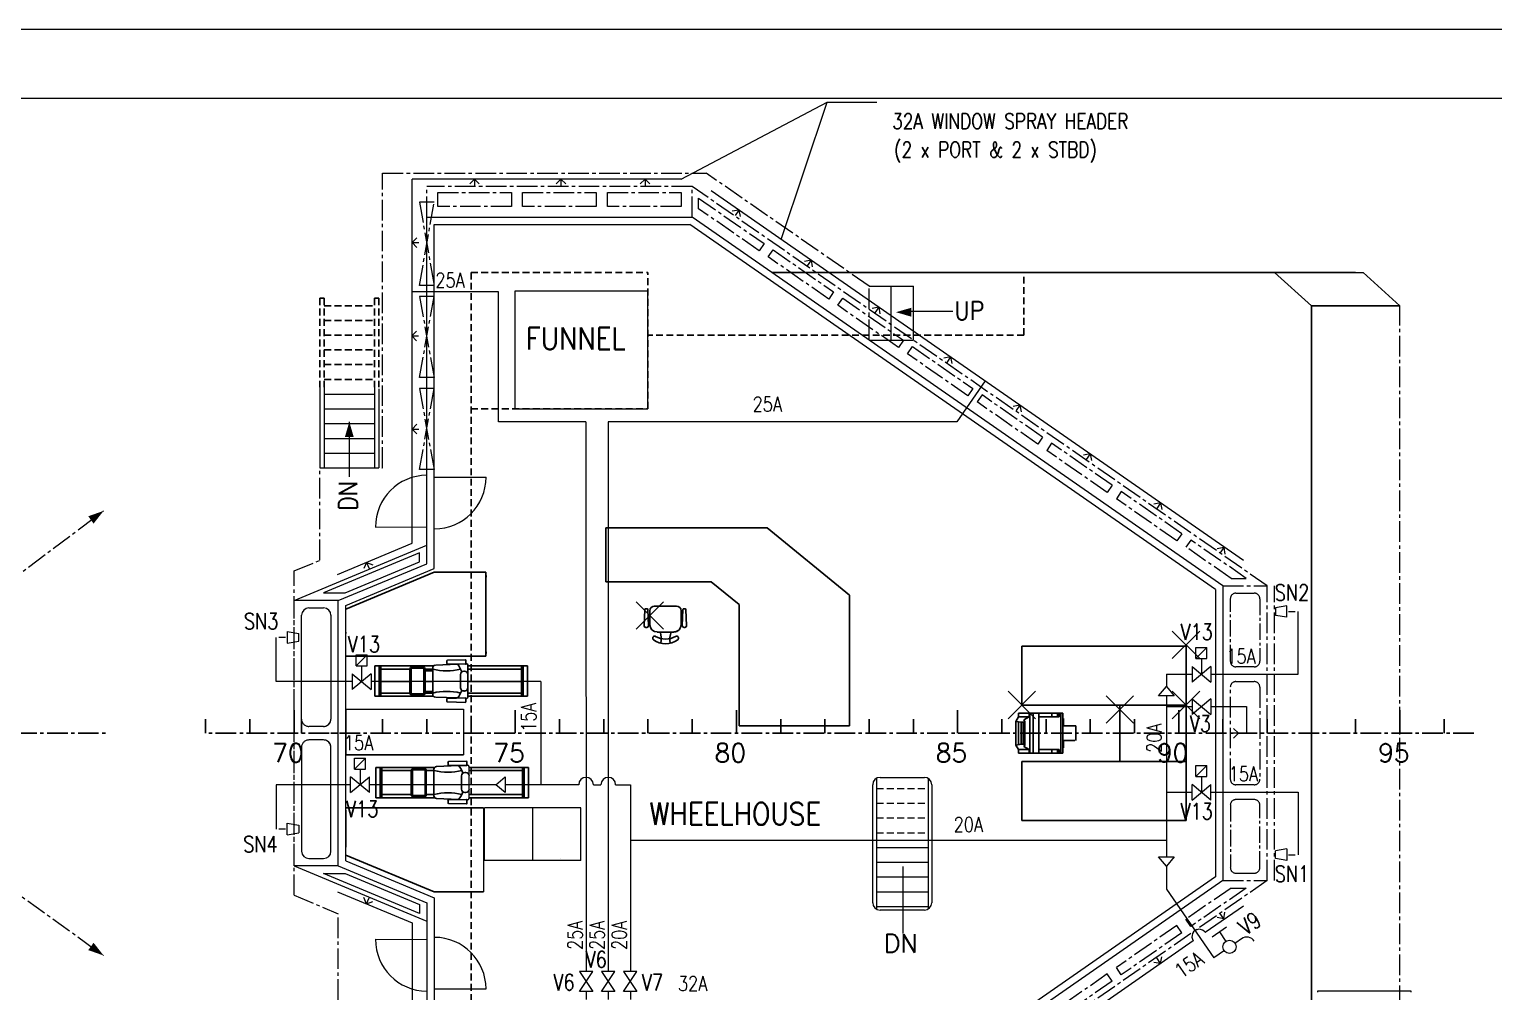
# Model space of a CAD drawing. Extents: x 475189 to 476029, y 1007718 to 1008015.
# Drawn here: x 475842.3 to 475948.8, y 1007945.3 to 1008015.3 of the extents above; entities that cross this region are included whole.
import ezdxf

# ---------------------------------------------------------------- set-up
doc = ezdxf.new("R2010")
doc.units = 0
doc.header["$LTSCALE"] = 2
doc.header["$MEASUREMENT"] = 0
doc.header["$PDMODE"] = 3
doc.header["$PDSIZE"] = -7
for name, pattern in [('CENTER', [2, 1.25, -0.25, 0.25, -0.25]), ('CENTER2', [1.125, 0.75, -0.125, 0.125, -0.125]), ('DASHDOT', [38.1, 12.7, -6.35, 12.7, -6.35]), ('HIDDEN', [0.375, 0.25, -0.125])]:
    doc.linetypes.add(name, pattern=pattern)
doc.layers.get('0').update_dxf_attribs({"linetype": 'CONTINUOUS', "lineweight": 0})
for name, color, linetype in [('CHARTTABLE', 7, 'CONTINUOUS'), ('CONSOLE', 5, 'CONTINUOUS'), ('DIM', 7, 'CONTINUOUS'), ('E-INLINE', 1, 'CONTINUOUS'), ('Frame', 243, 'CONTINUOUS'), ('HID', 7, 'HIDDEN'), ('RED-1', 1, 'CONTINUOUS'), ('UM1', 7, 'CONTINUOUS'), ('UM2', 2, 'CONTINUOUS'), ('Yellow-1', 2, 'CONTINUOUS')]:
    doc.layers.add(name, color=color, linetype=linetype)
doc.layers.add('Template', color=7, linetype='CONTINUOUS', lineweight=0)
doc.styles.add('ROMANS', font='ROMANS.SHX')

# ---------------------------------------------------------------- blocks, each defined once
blk = doc.blocks.new('$1')
at = {"color": 2}
for p, q in [((50, 0), (-50, 0)), ((75, -150), (50, 0)), ((-75, -150), (-50, 0)), ((-75, -150), (75, -150))]:
    blk.add_line(p, q, dxfattribs=at)

msp = doc.modelspace()

# ---------------------------------------------------------------- linework, layer by layer
at = {"color": 8, "linetype": 'CENTER2'}
for p, q in [((475867.98, 1007983.44), (475867.98, 1008004.88)), ((475867.98, 1008004.88), (475891.5, 1008004.88)), ((475903.36, 1007996.65), (475891.5, 1008004.88)), ((475890.49, 1008003.9), (475871.19, 1008003.9)), ((475871.19, 1008001.67), (475871.19, 1008003.9)), ((475872, 1008003.47), (475877.36, 1008003.47)), ((475872, 1008002.45), (475872, 1008003.47)), ((475877.36, 1008003.47), (475877.36, 1008002.45)), ((475878.16, 1008003.47), (475883.52, 1008003.47)), ((475878.16, 1008002.45), (475878.16, 1008003.47)), ((475883.52, 1008003.47), (475883.52, 1008002.45)), ((475884.33, 1008003.47), (475889.69, 1008003.47)), ((475884.33, 1008002.45), (475884.33, 1008003.47)), ((475889.69, 1008003.47), (475889.69, 1008002.45)), ((475932.31, 1007974.86), (475890.49, 1008003.9)), ((475890.49, 1008001.67), (475890.49, 1008003.9)), ((475890.96, 1008002.29), (475890.96, 1008003.06)), ((475890.96, 1008003.06), (475895.72, 1007999.75)), ((475870.66, 1007996.71), (475871.73, 1008002.76)), ((475870.66, 1008002.76), (475871.73, 1007996.71)), ((475877.36, 1008002.45), (475872, 1008002.45)), ((475883.52, 1008002.45), (475878.16, 1008002.45)), ((475889.69, 1008002.45), (475884.33, 1008002.45)), ((475895.36, 1007999.23), (475890.96, 1008002.29)), ((475895.72, 1007999.75), (475895.36, 1007999.23)), ((475896.02, 1007998.78), (475896.38, 1007999.29)), ((475900.42, 1007995.72), (475896.02, 1007998.78)), ((475896.38, 1007999.29), (475900.78, 1007996.23)), ((475903.36, 1007992.73), (475903.36, 1007996.65)), ((475870.66, 1007990.01), (475871.73, 1007995.9)), ((475870.66, 1007995.9), (475871.73, 1007990.01)), ((475900.78, 1007996.23), (475900.42, 1007995.72)), ((475901.08, 1007995.26), (475901.44, 1007995.78)), ((475901.44, 1007995.78), (475905.85, 1007992.72)), ((475905.49, 1007992.2), (475901.08, 1007995.26)), ((475941.96, 1007933.05), (475941.96, 1007995.23)), ((475905.85, 1007992.72), (475905.49, 1007992.2)), ((475906.15, 1007991.74), (475906.51, 1007992.26)), ((475910.55, 1007988.68), (475906.15, 1007991.74)), ((475906.51, 1007992.26), (475910.91, 1007989.2)), ((475870.66, 1007983.31), (475871.73, 1007989.2)), ((475870.66, 1007989.2), (475871.73, 1007983.31)), ((475910.91, 1007989.2), (475910.55, 1007988.68)), ((475911.57, 1007988.74), (475911.21, 1007988.23)), ((475915.62, 1007985.17), (475911.21, 1007988.23)), ((475915.97, 1007985.68), (475911.57, 1007988.74)), ((475915.97, 1007985.68), (475915.62, 1007985.17)), ((475916.63, 1007985.23), (475916.28, 1007984.71)), ((475921.04, 1007982.17), (475916.63, 1007985.23)), ((475920.68, 1007981.65), (475916.28, 1007984.71)), ((475863.42, 1007976.72), (475863.42, 1007983.44)), ((475863.42, 1007983.44), (475867.98, 1007983.44)), ((475921.04, 1007982.17), (475920.68, 1007981.65)), ((475921.7, 1007981.71), (475921.34, 1007981.19)), ((475926.1, 1007978.65), (475921.7, 1007981.71)), ((475925.74, 1007978.13), (475921.34, 1007981.19)), ((475838.63, 1007973.53), (475847.69, 1007980.31)), ((475926.1, 1007978.65), (475925.74, 1007978.13)), ((475926.76, 1007978.19), (475926.4, 1007977.68)), ((475929.68, 1007975.4), (475926.4, 1007977.68)), ((475930.79, 1007975.4), (475926.76, 1007978.19)), ((475861.54, 1007975.94), (475863.42, 1007976.72)), ((475861.54, 1007952.35), (475861.54, 1007975.94)), ((475929.68, 1007975.4), (475930.79, 1007975.4)), ((475929.09, 1007974.86), (475932.31, 1007974.86)), ((475930.03, 1007974.33), (475931.37, 1007974.33)), ((475932.31, 1007953.42), (475932.31, 1007974.86)), ((475932.85, 1007953.42), (475932.85, 1007974.86)), ((475861.54, 1007954.49), (475861.54, 1007973.79)), ((475931.37, 1007968.97), (475930.03, 1007968.97)), ((475930.03, 1007967.89), (475931.37, 1007967.89)), ((475929.63, 1007960.79), (475929.63, 1007967.49)), ((475931.77, 1007967.49), (475931.77, 1007960.79)), ((475931.37, 1007960.39), (475930.03, 1007960.39)), ((475931.37, 1007959.32), (475930.03, 1007959.32)), ((475838.53, 1007954.59), (475847.69, 1007947.97)), ((475930.03, 1007953.95), (475931.37, 1007953.95)), ((475932.31, 1007953.42), (475890.49, 1007924.38)), ((475929.68, 1007952.88), (475926.4, 1007950.61)), ((475930.79, 1007952.88), (475926.76, 1007950.09)), ((475929.09, 1007953.42), (475932.31, 1007953.42)), ((475929.68, 1007952.88), (475930.79, 1007952.88)), ((475861.54, 1007952.35), (475864.76, 1007951.01)), ((475864.76, 1007937.99), (475864.76, 1007951.01)), ((475925.74, 1007950.15), (475921.34, 1007947.09)), ((475926.1, 1007949.63), (475925.74, 1007950.15)), ((475926.76, 1007950.09), (475926.4, 1007950.61)), ((475926.1, 1007949.63), (475921.7, 1007946.57)), ((475920.68, 1007946.63), (475916.28, 1007943.57)), ((475921.04, 1007946.11), (475920.68, 1007946.63)), ((475921.7, 1007946.57), (475921.34, 1007947.09)), ((475921.04, 1007946.11), (475916.63, 1007943.06))]:
    msp.add_line(p, q, dxfattribs=at)
at = {"color": 8}
for p, q in [((475870.12, 1007977.95), (475870.12, 1008004.44)), ((475889.69, 1008004.44), (475870.12, 1008004.44)), ((475874.67, 1008004.44), (475874.32, 1008004.09)), ((475874.67, 1008004.44), (475874.67, 1008003.94)), ((475874.67, 1008004.44), (475875.01, 1008004.09)), ((475880.95, 1008004.44), (475880.6, 1008004.09)), ((475880.95, 1008004.44), (475881.3, 1008004.09)), ((475880.95, 1008004.44), (475880.95, 1008003.94)), ((475887.07, 1008004.44), (475886.72, 1008004.09)), ((475887.07, 1008004.44), (475887.42, 1008004.09)), ((475887.07, 1008004.44), (475887.07, 1008003.94)), ((475930.59, 1007976.71), (475891.87, 1008003.6)), ((475871.73, 1008002.76), (475870.66, 1008002.76)), ((475893.89, 1008002.19), (475893.41, 1008002.11)), ((475893.89, 1008002.19), (475893.61, 1008001.79)), ((475893.89, 1008002.19), (475893.98, 1008001.71)), ((475871.19, 1007976.47), (475871.19, 1008001.67)), ((475871.19, 1008001.67), (475890.49, 1008001.67)), ((475871.73, 1007976.11), (475871.73, 1008001.13)), ((475871.73, 1008001.13), (475890.33, 1008001.13)), ((475928.56, 1007974.58), (475890.33, 1008001.13)), ((475929.09, 1007974.86), (475890.49, 1008001.67)), ((475870.12, 1007999.82), (475870.47, 1008000.17)), ((475870.12, 1007999.82), (475870.62, 1007999.82)), ((475870.12, 1007999.82), (475870.47, 1007999.47)), ((475899.15, 1007998.54), (475898.66, 1007998.45)), ((475899.15, 1007998.54), (475898.86, 1007998.13)), ((475899.15, 1007998.54), (475899.23, 1007998.05)), ((475871.73, 1007996.71), (475870.66, 1007996.71)), ((475871.73, 1007996.71), (475870.66, 1007996.71)), ((475903.36, 1007996.65), (475906.58, 1007996.65)), ((475904.97, 1007992.73), (475904.97, 1007996.65)), ((475906.58, 1007992.73), (475906.58, 1007996.65)), ((475876.41, 1007996.25), (475870.08, 1007996.25)), ((475871.73, 1007995.9), (475870.66, 1007995.9)), ((475871.73, 1007995.9), (475870.66, 1007995.9)), ((475876.4, 1007986.79), (475876.4, 1007996.25)), ((475877.63, 1007987.73), (475877.63, 1007996.31)), ((475877.63, 1007996.31), (475887.28, 1007996.31)), ((475887.28, 1007987.73), (475887.28, 1007996.31)), ((475904.07, 1007995.13), (475903.58, 1007995.04)), ((475904.07, 1007995.13), (475903.78, 1007994.72)), ((475904.07, 1007995.13), (475904.15, 1007994.64)), ((475906.37, 1007994.84), (475909.46, 1007994.84)), ((475870.1, 1007993.04), (475870.45, 1007993.39)), ((475870.1, 1007993.04), (475870.6, 1007993.04)), ((475870.1, 1007993.04), (475870.45, 1007992.69)), ((475903.36, 1007992.73), (475906.58, 1007992.73)), ((475909.28, 1007991.51), (475908.79, 1007991.42)), ((475909.28, 1007991.51), (475909, 1007991.1)), ((475909.28, 1007991.51), (475909.37, 1007991.02)), ((475863.74, 1007989.3), (475863.74, 1007983.44)), ((475867.39, 1007989.3), (475867.39, 1007983.44)), ((475867.71, 1007989.18), (475867.71, 1007983.44)), ((475871.73, 1007990.01), (475870.66, 1007990.01)), ((475871.73, 1007989.2), (475870.66, 1007989.2)), ((475871.73, 1007989.2), (475870.66, 1007989.2)), ((475911.8, 1007989.76), (475909.73, 1007986.79)), ((475877.63, 1007987.73), (475887.28, 1007987.73)), ((475914.33, 1007988), (475913.84, 1007987.91)), ((475914.33, 1007988), (475914.05, 1007987.6)), ((475914.33, 1007988), (475914.42, 1007987.51)), ((475865.56, 1007986.79), (475865.56, 1007982.78)), ((475870.12, 1007986.26), (475870.47, 1007986.61)), ((475870.12, 1007986.26), (475870.47, 1007985.91)), ((475870.12, 1007986.26), (475870.62, 1007986.26)), ((475882.76, 1007986.79), (475876.4, 1007986.79)), ((475882.76, 1007986.79), (475882.78, 1007946.81)), ((475884.39, 1007986.79), (475884.39, 1007946.81)), ((475909.73, 1007986.79), (475884.39, 1007986.79)), ((475919.43, 1007984.46), (475918.95, 1007984.37)), ((475919.43, 1007984.46), (475919.15, 1007984.05)), ((475919.43, 1007984.46), (475919.52, 1007983.97)), ((475871.73, 1007983.31), (475870.66, 1007983.31)), ((475924.56, 1007980.9), (475924.07, 1007980.81)), ((475924.56, 1007980.9), (475924.28, 1007980.49)), ((475924.56, 1007980.9), (475924.65, 1007980.41)), ((475864.7, 1007975.68), (475870.12, 1007977.95)), ((475929.16, 1007977.64), (475928.67, 1007977.56)), ((475929.16, 1007977.64), (475928.87, 1007977.24)), ((475929.16, 1007977.64), (475929.24, 1007977.15)), ((475864.76, 1007973.79), (475871.19, 1007976.47)), ((475866.81, 1007976.56), (475866.62, 1007976.11)), ((475866.81, 1007976.56), (475867, 1007976.11)), ((475866.81, 1007976.56), (475867.26, 1007976.38)), ((475865.3, 1007973.43), (475871.73, 1007976.11)), ((475928.56, 1007974.58), (475928.56, 1007953.7)), ((475929.09, 1007974.86), (475929.09, 1007953.42)), ((475864.76, 1007973.79), (475861.54, 1007973.79)), ((475864.76, 1007954.49), (475864.76, 1007973.79)), ((475865.3, 1007954.85), (475865.3, 1007973.43)), ((475934.55, 1007968.43), (475934.55, 1007972.99)), ((475860.24, 1007967.89), (475860.24, 1007971.11)), ((475927.93, 1007970.37), (475927.13, 1007969.57)), ((475927.13, 1007970.37), (475927.93, 1007970.37)), ((475927.13, 1007969.57), (475927.13, 1007970.37)), ((475927.93, 1007969.57), (475927.93, 1007970.37)), ((475866.85, 1007969.84), (475866.05, 1007969.03)), ((475866.05, 1007969.84), (475866.85, 1007969.84)), ((475866.05, 1007969.03), (475866.05, 1007969.84)), ((475866.05, 1007969.03), (475866.85, 1007969.03)), ((475866.45, 1007969.03), (475866.45, 1007967.89)), ((475866.85, 1007969.03), (475866.85, 1007969.84)), ((475926.85, 1007969), (475926.85, 1007967.86)), ((475928.22, 1007969), (475926.85, 1007967.86)), ((475926.85, 1007969), (475928.22, 1007967.86)), ((475927.13, 1007969.57), (475927.93, 1007969.57)), ((475927.53, 1007969.57), (475927.53, 1007968.43)), ((475928.22, 1007969), (475928.22, 1007967.86)), ((475865.71, 1007967.89), (475860.24, 1007967.89)), ((475865.77, 1007968.46), (475865.77, 1007967.32)), ((475865.77, 1007968.46), (475867.14, 1007967.32)), ((475867.14, 1007968.46), (475865.77, 1007967.32)), ((475867.14, 1007968.46), (475867.14, 1007967.32)), ((475879.48, 1007967.89), (475867.14, 1007967.89)), ((475879.48, 1007967.89), (475879.48, 1007960.39)), ((475924.98, 1007968.43), (475924.98, 1007967.53)), ((475924.98, 1007968.43), (475926.85, 1007968.43)), ((475928.22, 1007968.43), (475934.55, 1007968.43)), ((475924.41, 1007966.85), (475924.98, 1007967.53)), ((475925.55, 1007966.85), (475924.41, 1007966.85)), ((475924.98, 1007967.53), (475925.55, 1007966.85)), ((475924.98, 1007966.85), (475924.98, 1007955.15)), ((475865.3, 1007965.89, -8.19), (475873.87, 1007965.89, -8.19)), ((475865.3, 1007965.72), (475865.3, 1007962.56)), ((475873.87, 1007965.89, -8.19), (475873.87, 1007962.56, -8.19)), ((475924.98, 1007966.08), (475926.85, 1007966.08)), ((475926.85, 1007966.65), (475926.85, 1007965.51)), ((475928.22, 1007966.65), (475926.85, 1007965.51)), ((475926.85, 1007966.65), (475928.22, 1007965.51)), ((475928.22, 1007966.65), (475928.22, 1007965.51)), ((475928.22, 1007966.08), (475930.8, 1007966.08)), ((475930.8, 1007966.08), (475930.8, 1007964.14)), ((475873.88, 1007965.59, -7.06), (475873.89, 1007965.59, -7.06)), ((475873.88, 1007965.46, -7.06), (475873.89, 1007965.46, -7.06)), ((475930.21, 1007964.14), (475929.72, 1007964.14)), ((475930.21, 1007964.14), (475929.87, 1007964.49)), ((475930.21, 1007964.14), (475929.87, 1007963.79)), ((475930.8, 1007964.14), (475930.21, 1007964.14)), ((475873.88, 1007962.83, -7.06), (475873.89, 1007962.83, -7.06)), ((475873.88, 1007962.71, -7.06), (475873.89, 1007962.71, -7.06)), ((475865.94, 1007962.33), (475866.74, 1007962.33)), ((475866.74, 1007962.33), (475865.94, 1007961.53)), ((475865.94, 1007961.53), (475865.94, 1007962.33)), ((475865.94, 1007961.53), (475866.74, 1007961.53)), ((475866.34, 1007961.53), (475866.34, 1007960.39)), ((475866.74, 1007961.53), (475866.74, 1007962.33)), ((475874.27, 1007959.39), (475874.27, 1007961.71)), ((475927.13, 1007960.99), (475927.13, 1007961.8)), ((475927.13, 1007961.8), (475927.93, 1007961.8)), ((475927.93, 1007961.8), (475927.13, 1007960.99)), ((475927.93, 1007960.99), (475927.93, 1007961.8)), ((475860.24, 1007960.39), (475860.24, 1007957.17)), ((475865.65, 1007960.39), (475860.24, 1007960.39)), ((475865.65, 1007959.82), (475865.65, 1007960.96)), ((475865.65, 1007959.82), (475867.02, 1007960.96)), ((475867.02, 1007959.82), (475865.65, 1007960.96)), ((475867.02, 1007959.82), (475867.02, 1007960.96)), ((475876.22, 1007960.39), (475867.02, 1007960.39)), ((475876.22, 1007960.39), (475876.9, 1007960.96)), ((475876.9, 1007959.82), (475876.22, 1007960.39)), ((475876.9, 1007960.96), (475876.9, 1007959.82)), ((475882.24, 1007960.39), (475876.9, 1007960.39)), ((475883.32, 1007960.39), (475883.85, 1007960.39)), ((475884.92, 1007960.39), (475886, 1007960.39)), ((475886, 1007960.39), (475886, 1007946.81)), ((475926.85, 1007959.28), (475926.85, 1007960.42)), ((475928.22, 1007959.28), (475926.85, 1007960.42)), ((475926.85, 1007959.28), (475928.22, 1007960.42)), ((475927.13, 1007960.99), (475927.93, 1007960.99)), ((475927.53, 1007960.99), (475927.53, 1007959.85)), ((475928.22, 1007959.28), (475928.22, 1007960.42)), ((475924.98, 1007959.85), (475926.85, 1007959.85)), ((475928.22, 1007959.85), (475934.55, 1007959.85)), ((475934.55, 1007959.85), (475934.55, 1007955.3)), ((475865.3, 1007958.54, 4.66), (475865.3, 1007955.86, 4.66)), ((475875.32, 1007958.7, 4.66), (475875.32, 1007952.6, 9.33)), ((475875.38, 1007954.87, 4.66), (475875.38, 1007958.7, 4.66)), ((475882.4, 1007958.7, 4.66), (475875.38, 1007958.7, 4.66)), ((475878.89, 1007958.7, 4.66), (475878.89, 1007954.87, 4.66)), ((475882.4, 1007954.87, 4.66), (475882.4, 1007958.7, 4.66)), ((475886, 1007956.35), (475924.98, 1007956.35)), ((475924.98, 1007954.47), (475924.41, 1007955.15)), ((475924.41, 1007955.15), (475925.55, 1007955.15)), ((475925.55, 1007955.15), (475924.98, 1007954.47)), ((475864.76, 1007954.49), (475861.54, 1007954.49)), ((475864.76, 1007954.49), (475871.19, 1007951.81)), ((475865.3, 1007954.85), (475871.73, 1007952.17)), ((475882.4, 1007954.87, 4.66), (475875.38, 1007954.87, 4.66)), ((475924.98, 1007954.47), (475924.98, 1007952.8)), ((475928.56, 1007953.7), (475890.33, 1007927.15)), ((475929.09, 1007953.42), (475890.49, 1007926.61)), ((475864.7, 1007952.6), (475870.12, 1007950.34)), ((475866.81, 1007951.72), (475866.62, 1007952.18)), ((475866.81, 1007951.72), (475867, 1007952.17)), ((475866.81, 1007951.72), (475867.26, 1007951.9)), ((475871.73, 1007952.17), (475871.73, 1007927.15)), ((475924.98, 1007952.8), (475928.42, 1007947.81)), ((475871.19, 1007951.81), (475871.19, 1007926.61)), ((475871.73, 1007951.81), (475871.73, 1007926.61)), ((475930.59, 1007951.57), (475927.81, 1007949.64)), ((475929.16, 1007950.64), (475928.87, 1007951.05)), ((475929.16, 1007950.64), (475929.24, 1007951.13)), ((475870.12, 1007950.34), (475870.12, 1007923.84)), ((475929.16, 1007950.64), (475928.67, 1007950.73)), ((475926.93, 1007949.03), (475891.87, 1007924.68)), ((475924.56, 1007947.39), (475924.28, 1007947.79)), ((475924.56, 1007947.39), (475924.65, 1007947.87)), ((475929.2, 1007948.34), (475928.42, 1007947.81)), ((475882.3, 1007946.81), (475883.26, 1007945.36)), ((475882.3, 1007945.36), (475883.26, 1007946.81)), ((475883.26, 1007946.81), (475882.3, 1007946.81)), ((475883.91, 1007946.81), (475884.87, 1007945.36)), ((475883.91, 1007945.36), (475884.87, 1007946.81)), ((475884.87, 1007946.81), (475883.91, 1007946.81)), ((475886.48, 1007946.81), (475885.51, 1007946.81)), ((475885.51, 1007945.36), (475886.48, 1007946.81)), ((475885.51, 1007946.81), (475886.48, 1007945.36)), ((475924.56, 1007947.39), (475924.07, 1007947.47)), ((475883.26, 1007945.36), (475882.3, 1007945.36)), ((475882.78, 1007945.36), (475882.78, 1007944.77)), ((475884.87, 1007945.36), (475883.91, 1007945.36)), ((475884.39, 1007945.36), (475884.39, 1007944.77)), ((475886.48, 1007945.36), (475885.51, 1007945.36)), ((475886, 1007945.36), (475886, 1007944.77)), ((475942.79, 1007945.38), (475935.97, 1007945.38)), ((475935.97, 1007945.38), (475935.97, 1007945.31)), ((475942.79, 1007945.31), (475942.79, 1007945.38))]:
    msp.add_line(p, q, dxfattribs=at)
at = {"color": 8, "linetype": 'CENTER'}
msp.add_line((475938.74, 1007997.65), (475939.28, 1007997.65), dxfattribs=at)
at = {"color": 8, "linetype": 'Continuous'}
for p, q in [((475863.42, 1007989.3), (475863.42, 1007983.44)), ((475863.74, 1007988.8), (475867.39, 1007988.8)), ((475863.74, 1007987.73), (475867.39, 1007987.73)), ((475863.74, 1007986.66), (475867.39, 1007986.66)), ((475863.74, 1007985.58), (475867.39, 1007985.58)), ((475863.74, 1007984.51), (475867.39, 1007984.51)), ((475863.42, 1007983.44), (475867.71, 1007983.44)), ((475871.75, 1007982.75), (475875.5, 1007982.75)), ((475867.46, 1007979.13), (475871.21, 1007979.15)), ((475903.63, 1007951.81), (475903.63, 1007960.39)), ((475903.9, 1007960.85), (475903.9, 1007951.35)), ((475904.16, 1007960.92), (475907.38, 1007960.92)), ((475907.65, 1007960.85), (475907.65, 1007951.35)), ((475907.92, 1007960.39), (475907.92, 1007951.81)), ((475903.9, 1007955.83), (475907.65, 1007955.83)), ((475903.9, 1007954.76), (475907.65, 1007954.76)), ((475905.8, 1007954.45), (475905.8, 1007952.04)), ((475903.9, 1007953.69), (475907.65, 1007953.69)), ((475903.9, 1007952.61), (475907.65, 1007952.61)), ((475905.8, 1007952.04), (475905.8, 1007949.57)), ((475903.9, 1007951.54), (475907.65, 1007951.54)), ((475907.38, 1007951.27), (475904.16, 1007951.27)), ((475928.3, 1007949.33), (475929.35, 1007950.05)), ((475928.83, 1007949.69), (475929.3, 1007949)), ((475867.46, 1007949.15), (475871.21, 1007949.13)), ((475930.03, 1007948.91), (475930.44, 1007949.2)), ((475871.75, 1007945.54), (475875.5, 1007945.54))]:
    msp.add_line(p, q, dxfattribs=at)
at = {"color": 8, "linetype": 'DASHDOT'}
for p, q in [((475861.54, 1007973.79), (475871.19, 1007977.81)), ((475870.67, 1007977.26), (475863.69, 1007974.35)), ((475865.25, 1007974.35), (475870.67, 1007976.61)), ((475870.67, 1007976.61), (475870.67, 1007977.26)), ((475863.69, 1007974.35), (475865.25, 1007974.35)), ((475862.08, 1007965.17), (475862.08, 1007972.72)), ((475864.22, 1007972.72), (475864.22, 1007965.17)), ((475863.69, 1007964.63), (475862.62, 1007964.63)), ((475863.69, 1007963.65), (475862.62, 1007963.65)), ((475862.08, 1007963.11), (475862.08, 1007955.56)), ((475864.22, 1007955.56), (475864.22, 1007963.11)), ((475861.54, 1007954.49), (475871.19, 1007950.47)), ((475870.67, 1007951.02), (475863.69, 1007953.93)), ((475863.69, 1007953.93), (475865.25, 1007953.93)), ((475865.25, 1007953.93), (475870.67, 1007951.67)), ((475870.67, 1007951.67), (475870.67, 1007951.02))]:
    msp.add_line(p, q, dxfattribs=at)
at = {"color": 8, "lineweight": 0}
for p, q in [((475862.62, 1007973.25), (475863.69, 1007973.25)), ((475864.76, 1007964.14), (475864.22, 1007964.14)), ((475864.22, 1007964.14), (475864.76, 1007964.14)), ((475862.62, 1007955.03), (475863.69, 1007955.03))]:
    msp.add_line(p, q, dxfattribs=at)
at = {"color": 8, "linetype": 'CENTER2', "ltscale": 0.8}
for p, q in [((475929.63, 1007969.37), (475929.63, 1007973.92)), ((475931.77, 1007973.92), (475931.77, 1007969.37)), ((475929.63, 1007958.91), (475929.63, 1007954.36)), ((475931.77, 1007954.36), (475931.77, 1007958.91))]:
    msp.add_line(p, q, dxfattribs=at)
at = {"color": 8, "linetype": 'HIDDEN'}
for p, q in [((475933.85, 1007972.99), (475934.55, 1007972.99)), ((475860.93, 1007971.11), (475860.24, 1007971.11)), ((475903.9, 1007960.12), (475907.65, 1007960.12)), ((475903.9, 1007959.05), (475907.65, 1007959.05)), ((475860.93, 1007957.17), (475860.24, 1007957.17)), ((475903.9, 1007957.98), (475907.65, 1007957.98)), ((475903.9, 1007956.9), (475907.65, 1007956.9)), ((475933.85, 1007955.3), (475934.55, 1007955.3))]:
    msp.add_line(p, q, dxfattribs=at)
at = {"color": 8}
for points in [[(475889.69, 1008004.44), (475900.31, 1008010.04), (475903.91, 1008010.04)], [(475896.97, 1008000.06), (475900.31, 1008010.04), (475903.91, 1008010.04)]]:
    msp.add_lwpolyline(points, dxfattribs=at)
for points in [[(475905.31, 1007994.76, 0, 0.643, 0), (475906.42, 1007994.76, 0.643, 0.643, 0)], [(475865.56, 1007986.79, 0, 0.643, 0), (475865.56, 1007985.68, 0.643, 0.643, 0)], [(475847.69, 1007980.31, 0, 0.658, 0), (475846.77, 1007979.65, 0.658, 0.658, 0)], [(475847.69, 1007947.97, 0, 0.658, 0), (475846.77, 1007948.63, 0.658, 0.658, 0)]]:
    msp.add_lwpolyline(points, format="xyseb", dxfattribs=at)
msp.add_circle((475929.57, 1007948.6), 0.482, dxfattribs=at)
at = {"color": 8, "linetype": 'Continuous'}
for centre, radius, start, end in [((475871.21, 1007979.15), 3.75, 90.2694, 180.2694), ((475871.75, 1007982.75), 3.75, 270, 0), ((475904.16, 1007960.39), 0.536, 90, 180), ((475907.38, 1007960.39), 0.536, 0, 90), ((475904.16, 1007951.81), 0.536, 180, 270), ((475907.38, 1007951.81), 0.536, 270, 0), ((475871.21, 1007949.13), 3.75, 179.7306, 269.7306), ((475871.75, 1007945.54), 3.75, 360, 90)]:
    msp.add_arc(centre, radius, start, end, dxfattribs=at)
at = {"color": 8, "linetype": 'CENTER2'}
for centre, start, end in [((475930.03, 1007973.92), 90, 180), ((475931.37, 1007973.92), 0, 90), ((475930.03, 1007969.37), 180, 270), ((475931.37, 1007969.37), 270, 0), ((475930.03, 1007967.49), 90, 180), ((475931.37, 1007967.49), 0, 90), ((475930.03, 1007960.79), 180, 270), ((475931.37, 1007960.79), 270, 0), ((475930.03, 1007958.91), 90, 180), ((475931.37, 1007958.91), 0, 90), ((475930.03, 1007954.36), 180, 270), ((475931.37, 1007954.36), 270, 0)]:
    msp.add_arc(centre, 0.402, start, end, dxfattribs=at)
at = {"color": 8, "lineweight": 0}
for centre, start, end in [((475862.62, 1007972.72), 90, 180), ((475863.69, 1007972.72), 0, 90), ((475863.69, 1007965.17), 270, 0), ((475863.69, 1007963.11), 0, 90), ((475862.62, 1007955.56), 180, 270), ((475863.69, 1007955.56), 270, 0)]:
    msp.add_arc(centre, 0.536, start, end, dxfattribs=at)
at = {"color": 8, "linetype": 'DASHDOT'}
for centre, start, end in [((475862.62, 1007965.17), 180, 270), ((475863.69, 1007965.17), 270, 0), ((475862.62, 1007963.11), 90, 180), ((475863.69, 1007963.11), 0, 90)]:
    msp.add_arc(centre, 0.536, start, end, dxfattribs=at)
at = {"color": 8}
for centre, radius, start, end in [((475874.17, 1007961.71), 0.0965, 0, 90), ((475882.78, 1007960.39), 0.536, 0, 180), ((475884.39, 1007960.39), 0.536, 0, 180), ((475874.17, 1007959.39), 0.0965, 270, 0), ((475927.37, 1007949.34), 0.536, 34.7778, 214.7778), ((475930.82, 1007948.64), 0.67, 34.5498, 124.5498)]:
    msp.add_arc(centre, radius, start, end, dxfattribs=at)
at = {"layer": 'CHARTTABLE', "color": 8}
msp.add_line((475893.9, 1007964.68), (475901.94, 1007964.68), dxfattribs=at)
at = {"layer": 'CONSOLE', "color": 8}
for p, q in [((475895.94, 1007979.07), (475884.21, 1007979.07)), ((475884.21, 1007975.14), (475884.21, 1007979.07)), ((475884.21, 1007975.14), (475884.21, 1007979.07)), ((475895.94, 1007979.07), (475901.94, 1007974.19)), ((475865.3, 1007973.16, 9.33), (475871.73, 1007975.84, 9.33)), ((475871.73, 1007975.84, 9.33), (475875.48, 1007975.84, 9.33)), ((475875.48, 1007969.74, 9.33), (475875.48, 1007975.84, 9.33)), ((475875.48, 1007975.62, 9.33), (475875.5, 1007975.62, 9.33)), ((475875.48, 1007975.5, 9.33), (475875.48, 1007975.62, 9.33)), ((475875.48, 1007975.5, 9.33), (475875.5, 1007975.5, 9.33)), ((475875.5, 1007975.5, 9.33), (475875.5, 1007975.62, 9.33)), ((475891.88, 1007975.14), (475884.21, 1007975.14)), ((475891.88, 1007975.14), (475893.9, 1007973.5)), ((475901.94, 1007964.68), (475901.94, 1007974.19)), ((475887, 1007971.96), (475887.05, 1007973.14)), ((475887.11, 1007973.19), (475887.21, 1007973.19)), ((475887.32, 1007971.96), (475887.26, 1007973.14)), ((475889.35, 1007973.38), (475887.74, 1007973.38)), ((475889.77, 1007971.96), (475889.82, 1007973.14)), ((475889.81, 1007972.93), (475889.82, 1007973.14)), ((475889.98, 1007973.19), (475889.88, 1007973.19)), ((475889.98, 1007973.19), (475889.88, 1007973.19)), ((475890.09, 1007971.96), (475890.03, 1007973.14)), ((475890.04, 1007972.93), (475890.03, 1007973.14)), ((475893.9, 1007964.68), (475893.9, 1007973.5)), ((475887.41, 1007972.04), (475887.41, 1007973.04)), ((475889.69, 1007972.93), (475889.69, 1007973.04)), ((475889.69, 1007972.04), (475889.69, 1007973.04)), ((475887.19, 1007971.83), (475887.13, 1007971.83)), ((475887.95, 1007971.5), (475889.16, 1007971.5)), ((475889.9, 1007971.83), (475889.95, 1007971.83)), ((475875.48, 1007970.06, 2.27), (475875.48, 1007969.94, 2.27)), ((475875.48, 1007970.06, 2.27), (475875.48, 1007969.94, 2.27)), ((475875.48, 1007970.06, 2.27), (475875.5, 1007970.06, 2.27)), ((475875.48, 1007969.94, 2.27), (475875.5, 1007969.94, 2.27)), ((475875.5, 1007970.06, 2.27), (475875.5, 1007969.94, 2.27)), ((475914.46, 1007966.19), (475914.46, 1007970.48)), ((475926.41, 1007970.48), (475914.46, 1007970.48)), ((475926.41, 1007957.8), (475926.41, 1007970.48)), ((475926.41, 1007957.8), (475926.41, 1007970.48)), ((475875.48, 1007969.74, 4.66), (475865.3, 1007969.74, 4.66)), ((475867.41, 1007969.03, -3.53), (475867.41, 1007966.83, -3.53)), ((475867.41, 1007969.03, -3.53), (475867.85, 1007969.03, -3.53)), ((475867.73, 1007969.03, -3.53), (475867.73, 1007966.83, -3.53)), ((475867.73, 1007969.03, -3.53), (475871.68, 1007969.03, -3.53)), ((475867.85, 1007969.03, -3.53), (475867.85, 1007966.83, -3.53)), ((475870.93, 1007968.95, -3.53), (475870.11, 1007968.95, -3.53)), ((475870.93, 1007968.86, -3.53), (475870.11, 1007968.86, -3.53)), ((475871.63, 1007968.9, -3.53), (475871.63, 1007966.96, -3.53)), ((475873.43, 1007969.16, -3.53), (475871.82, 1007969.09, -3.53)), ((475872.65, 1007969.4, -3.53), (475872.65, 1007969.23, -3.53)), ((475874.01, 1007969.47, -3.53), (475872.7, 1007969.45, -3.53)), ((475874.01, 1007969.16, -3.53), (475872.7, 1007969.18, -3.53)), ((475874.03, 1007969.45, -3.53), (475874.03, 1007969.18, -3.53)), ((475874.03, 1007969.18, -3.53), (475874.09, 1007969.18, -3.53)), ((475878.08, 1007969.03, -3.53), (475874.17, 1007969.03, -3.53)), ((475874.18, 1007966.77, -3.53), (475874.18, 1007969.09, -3.53)), ((475878.08, 1007969.03, -3.53), (475878.08, 1007966.83, -3.53)), ((475878.08, 1007969.03, -3.53), (475878.08, 1007966.83, -3.53)), ((475878.51, 1007969.03, -3.53), (475878.08, 1007969.03, -3.53)), ((475878.2, 1007969.03, -3.53), (475878.2, 1007966.83, -3.53)), ((475878.51, 1007969.03, -3.53), (475878.51, 1007966.83, -3.53)), ((475867.85, 1007968.79, -3.53), (475869.97, 1007968.79, -3.53)), ((475869.97, 1007967.9, -3.53), (475867.85, 1007967.9, -3.53)), ((475869.97, 1007968.81, -3.53), (475869.97, 1007967.05, -3.53)), ((475870.07, 1007968.81, -3.53), (475870.07, 1007967.05, -3.53)), ((475870.98, 1007968.81, -3.53), (475870.98, 1007967.05, -3.53)), ((475871.08, 1007968.81, -3.53), (475871.08, 1007967.05, -3.53)), ((475871.08, 1007968.79, -3.53), (475871.63, 1007968.79, -3.53)), ((475871.63, 1007968.68, -3.53), (475871.08, 1007968.68, -3.53)), ((475871.63, 1007967.9, -3.53), (475871.08, 1007967.9, -3.53)), ((475873.64, 1007967.45, -3.53), (475873.64, 1007968.41, -3.53)), ((475873.88, 1007968.65, -3.53), (475873.94, 1007968.65, -3.53)), ((475874.18, 1007968.79, -3.53), (475878.08, 1007968.79, -3.53)), ((475878.08, 1007967.9, -3.53), (475874.18, 1007967.9, -3.53)), ((475867.41, 1007966.83, -3.53), (475867.85, 1007966.83, -3.53)), ((475867.73, 1007966.83, -3.53), (475871.68, 1007966.83, -3.53)), ((475867.85, 1007967.06, -3.53), (475869.97, 1007967.06, -3.53)), ((475870.93, 1007967, -3.53), (475870.11, 1007967, -3.53)), ((475870.93, 1007966.9, -3.53), (475870.11, 1007966.9, -3.53)), ((475871.63, 1007967.18, -3.53), (475871.08, 1007967.18, -3.53)), ((475871.08, 1007967.06, -3.53), (475871.63, 1007967.06, -3.53)), ((475873.43, 1007966.7, -3.53), (475871.82, 1007966.76, -3.53)), ((475873.88, 1007967.2, -3.53), (475873.94, 1007967.2, -3.53)), ((475874.18, 1007967.06, -3.53), (475878.08, 1007967.06, -3.53)), ((475874.18, 1007966.83, -3.53), (475878.08, 1007966.83, -3.53)), ((475878.51, 1007966.83, -3.53), (475878.08, 1007966.83, -3.53)), ((475872.65, 1007966.46, -3.53), (475872.65, 1007966.63, -3.53)), ((475874.01, 1007966.7, -3.53), (475872.7, 1007966.67, -3.53)), ((475874.01, 1007966.38, -3.53), (475872.7, 1007966.41, -3.53)), ((475874.03, 1007966.67, -3.53), (475874.09, 1007966.67, -3.53)), ((475874.03, 1007966.67, -3.53), (475874.09, 1007966.67, -3.53)), ((475874.03, 1007966.41, -3.53), (475874.03, 1007966.67, -3.53)), ((475926.41, 1007966.19), (475914.46, 1007966.19)), ((475921.59, 1007962.09), (475921.59, 1007966.19)), ((475867.5, 1007961.65), (475867.5, 1007959.45)), ((475867.5, 1007961.65), (475867.93, 1007961.65)), ((475867.81, 1007961.65), (475867.81, 1007959.45)), ((475867.81, 1007961.65), (475871.76, 1007961.65)), ((475867.93, 1007961.65), (475867.93, 1007959.45)), ((475867.93, 1007961.42), (475870.05, 1007961.42)), ((475870.05, 1007961.43), (475870.05, 1007959.67)), ((475870.15, 1007961.43), (475870.15, 1007959.67)), ((475871.02, 1007961.58), (475870.2, 1007961.58)), ((475871.02, 1007961.48), (475870.2, 1007961.48)), ((475871.07, 1007961.43), (475871.07, 1007959.67)), ((475871.16, 1007961.43), (475871.16, 1007959.67)), ((475871.16, 1007961.42), (475871.71, 1007961.42)), ((475871.71, 1007961.52), (475871.71, 1007959.58)), ((475873.51, 1007961.78), (475871.9, 1007961.72)), ((475872.74, 1007962.02), (475872.74, 1007961.85)), ((475874.09, 1007962.1), (475872.78, 1007962.07)), ((475874.09, 1007961.78), (475872.78, 1007961.8)), ((475874.11, 1007962.07), (475874.11, 1007961.81)), ((475874.11, 1007961.81), (475874.17, 1007961.81)), ((475878.16, 1007961.65), (475874.26, 1007961.65)), ((475874.27, 1007961.42), (475878.16, 1007961.42)), ((475878.16, 1007961.65), (475878.16, 1007959.45)), ((475878.16, 1007961.65), (475878.16, 1007959.45)), ((475878.6, 1007961.65), (475878.16, 1007961.65)), ((475878.28, 1007961.65), (475878.28, 1007959.45)), ((475878.6, 1007961.65), (475878.6, 1007959.45)), ((475914.46, 1007957.8), (475914.46, 1007962.09)), ((475926.41, 1007962.09), (475914.46, 1007962.09)), ((475873.72, 1007960.07), (475873.72, 1007961.03)), ((475873.96, 1007961.27), (475874.03, 1007961.27)), ((475867.5, 1007959.45), (475867.93, 1007959.45)), ((475867.81, 1007959.45), (475871.76, 1007959.45)), ((475867.93, 1007959.68), (475870.05, 1007959.68)), ((475871.02, 1007959.62), (475870.2, 1007959.62)), ((475871.02, 1007959.53), (475870.2, 1007959.53)), ((475871.16, 1007959.68), (475871.71, 1007959.68)), ((475873.51, 1007959.32), (475871.9, 1007959.39)), ((475874.09, 1007959.32), (475872.78, 1007959.3)), ((475873.96, 1007959.83), (475874.03, 1007959.83)), ((475874.11, 1007959.3), (475874.17, 1007959.3)), ((475874.11, 1007959.3), (475874.17, 1007959.3)), ((475874.11, 1007959.03), (475874.11, 1007959.3)), ((475874.27, 1007959.68), (475878.16, 1007959.68)), ((475874.27, 1007959.45), (475878.16, 1007959.45)), ((475878.6, 1007959.45), (475878.16, 1007959.45)), ((475875.32, 1007958.7, 4.66), (475865.3, 1007958.7, 4.66)), ((475872.74, 1007959.08), (475872.74, 1007959.25)), ((475874.09, 1007959.01), (475872.78, 1007959.03)), ((475926.41, 1007957.8), (475914.46, 1007957.8)), ((475865.3, 1007955.28, 9.33), (475871.73, 1007952.6, 9.33)), ((475880.91, 1007954.99, 11.34), (475880.91, 1007954.99, 11.34)), ((475871.73, 1007952.6, 9.33), (475875.32, 1007952.6, 9.33))]:
    msp.add_line(p, q, dxfattribs=at)
at = {"layer": 'CONSOLE', "color": 8, "linetype": 'Continuous'}
for p, q in [((475865.3, 1007971.4, 4.66), (475865.3, 1007971.49, 4.66)), ((475865.3, 1007971.49, 4.66), (475865.31, 1007971.49, 4.66)), ((475865.3, 1007957.46, 4.66), (475865.3, 1007956.79, 4.66)), ((475865.3, 1007956.95, 4.66), (475865.31, 1007956.95, 4.66)), ((475865.3, 1007956.88, 4.66), (475865.3, 1007956.79, 4.66)), ((475865.3, 1007956.79, 4.66), (475865.31, 1007956.79, 4.66))]:
    msp.add_line(p, q, dxfattribs=at)
at = {"layer": 'CONSOLE', "color": 8}
for centre, radius, start, end in [((475887.11, 1007973.14), 0.0536, 89.9237, 177.2843), ((475887.21, 1007973.14), 0.0536, 2.7157, 89.9237), ((475887.76, 1007973.04), 0.342, 90, 180), ((475889.35, 1007973.04), 0.342, 360, 90), ((475889.88, 1007973.14), 0.0536, 90.0763, 177.2843), ((475889.88, 1007973.14), 0.0536, 90.0763, 177.2843), ((475889.98, 1007973.14), 0.0536, 2.7157, 90.0763), ((475889.98, 1007973.14), 0.0536, 2.7157, 90.0763), ((475887.13, 1007971.96), 0.134, 180, 270), ((475887.19, 1007971.96), 0.134, 270, 0), ((475887.95, 1007972.04), 0.536, 180, 270), ((475887.77, 1007971.05), 0.152, 63.4124, 234.5341), ((475888.56, 1007972.47), 1.48, 240.7521, 270), ((475886.75, 1007970.98), 1.5, 348.9656, 20.6295), ((475888.56, 1007972.47), 1.48, 270, 299.2479), ((475890.37, 1007970.98), 1.5, 159.3705, 191.0344), ((475889.16, 1007972.04), 0.536, 270, 0), ((475889.16, 1007972.04), 0.536, 270, 317.7745), ((475889.36, 1007971.05), 0.146, 306.184, 118.5481), ((475889.9, 1007971.96), 0.134, 180, 270), ((475889.95, 1007971.96), 0.134, 270, 0), ((475888.55, 1007972.18), 1.53, 235.2848, 305.5748), ((475870.11, 1007968.81, -3.53), 0.145, 90, 180), ((475870.11, 1007968.81, -3.53), 0.0482, 90, 180), ((475870.93, 1007968.81, -3.53), 0.145, 0, 90), ((475870.93, 1007968.81, -3.53), 0.0482, 0, 90), ((475871.82, 1007968.9, -3.53), 0.193, 92.3099, 180), ((475872.7, 1007969.4, -3.53), 0.0482, 91.0332, 180), ((475872.7, 1007969.23, -3.53), 0.0482, 180, 268.9668), ((475871.85, 1007967.93, -3.53), 2, 19.6912, 38.4213), ((475874.01, 1007969.45, -3.53), 0.0241, 0, 90), ((475874.01, 1007969.18, -3.53), 0.0241, 270, 0), ((475874.09, 1007969.09, -3.53), 0.0965, 0, 90), ((475872.64, 1007973.04, -3.53), 4.36, 256.5759, 283.3715), ((475873.88, 1007968.41, -3.53), 0.241, 90, 180), ((475873.94, 1007968.41, -3.53), 0.241, 0, 90), ((475870.11, 1007967.05, -3.53), 0.145, 180, 270), ((475870.11, 1007967.05, -3.53), 0.0482, 180, 270), ((475870.93, 1007967.05, -3.53), 0.0482, 270, 0), ((475870.93, 1007967.05, -3.53), 0.145, 270, 0), ((475872.64, 1007962.82, -3.53), 4.36, 76.6285, 103.4241), ((475871.82, 1007966.96, -3.53), 0.193, 180, 267.6901), ((475871.85, 1007967.93, -3.53), 2, 321.5787, 340.3088), ((475873.88, 1007967.45, -3.53), 0.241, 180, 270), ((475873.94, 1007967.45, -3.53), 0.241, 270, 0), ((475874.09, 1007966.77, -3.53), 0.0965, 270, 0), ((475872.7, 1007966.63, -3.53), 0.0482, 91.0332, 180), ((475872.7, 1007966.46, -3.53), 0.0482, 180, 268.9668), ((475874.01, 1007966.67, -3.53), 0.0241, 0, 90), ((475874.01, 1007966.41, -3.53), 0.0241, 270, 0), ((475870.2, 1007961.43), 0.145, 90, 180), ((475870.2, 1007961.43), 0.0482, 90, 180), ((475871.02, 1007961.43), 0.145, 0, 90), ((475871.02, 1007961.43), 0.0482, 0, 90), ((475871.91, 1007961.52), 0.193, 92.3099, 180), ((475872.73, 1007965.66), 4.36, 256.5759, 283.3715), ((475872.78, 1007962.02), 0.0482, 91.0332, 180), ((475872.78, 1007961.85), 0.0482, 180, 268.9668), ((475871.94, 1007960.55), 2, 19.6912, 38.4213), ((475874.09, 1007962.07), 0.0241, 0, 90), ((475874.09, 1007961.81), 0.0241, 270, 0), ((475873.96, 1007961.03), 0.241, 90, 180), ((475874.03, 1007961.03), 0.241, 0, 90), ((475870.2, 1007959.67), 0.145, 180, 270), ((475870.2, 1007959.67), 0.0482, 180, 270), ((475871.02, 1007959.67), 0.0482, 270, 0), ((475871.02, 1007959.67), 0.145, 270, 0), ((475872.73, 1007955.44), 4.36, 76.6285, 103.4241), ((475871.91, 1007959.58), 0.193, 180, 267.6901), ((475872.78, 1007959.25), 0.0482, 91.0332, 180), ((475871.94, 1007960.55), 2, 321.5787, 340.3088), ((475873.96, 1007960.07), 0.241, 180, 270), ((475874.03, 1007960.07), 0.241, 270, 0), ((475874.09, 1007959.3), 0.0241, 0, 90), ((475872.78, 1007959.08), 0.0482, 180, 268.9668), ((475874.09, 1007959.03), 0.0241, 270, 0)]:
    msp.add_arc(centre, radius, start, end, dxfattribs=at)
msp.add_point((475887.41, 1007972.7), dxfattribs=at)
at = {"layer": 'DIM', "color": 8, "linetype": 'ByBlock'}
for p, q in [((475921.59, 1007966.06), (475921.59, 1007965.72)), ((475926.41, 1007966.06), (475926.41, 1007965.72))]:
    msp.add_line(p, q, dxfattribs=at)
for p in [(475926.41, 1007970.57), (475914.46, 1007966.19), (475914.46, 1007966.19), (475921.59, 1007965.86), (475926.41, 1007966.19)]:
    msp.add_point(p, dxfattribs=at)
at = {"layer": 'E-INLINE', "color": 8}
for p, q in [((475914.02, 1007965), (475914.23, 1007965.32)), ((475914.02, 1007965), (475914.02, 1007963.28)), ((475914.02, 1007965), (475914.42, 1007964.93)), ((475917.45, 1007965.59), (475914.23, 1007965.59)), ((475914.23, 1007965.59), (475914.23, 1007965.32)), ((475914.99, 1007965.32), (475914.23, 1007965.32)), ((475914.23, 1007964.96), (475914.23, 1007963.32)), ((475914.42, 1007964.93), (475914.42, 1007964.13)), ((475914.42, 1007964.93), (475914.56, 1007964.93)), ((475914.56, 1007964.93), (475914.69, 1007965)), ((475914.56, 1007964.93), (475914.56, 1007963.35)), ((475914.61, 1007965.1), (475914.69, 1007965)), ((475914.62, 1007965.1), (475914.99, 1007965.32)), ((475914.69, 1007965), (475914.69, 1007963.28)), ((475914.99, 1007965.32), (475914.99, 1007965.59)), ((475915.04, 1007965.59), (475915.04, 1007962.69)), ((475915.3, 1007965.59), (475915.3, 1007962.69)), ((475915.71, 1007965.59), (475915.71, 1007962.69)), ((475917.18, 1007965.32), (475915.71, 1007965.32)), ((475916.65, 1007965.59), (475916.65, 1007965.32)), ((475917.07, 1007965.59), (475917.07, 1007965.32)), ((475917.18, 1007965.59), (475917.18, 1007965.32)), ((475917.31, 1007965.59), (475917.31, 1007962.69)), ((475917.45, 1007965.59), (475917.45, 1007962.69)), ((475917.5, 1007965.21), (475917.45, 1007965.21)), ((475917.5, 1007965.21), (475917.5, 1007964.68)), ((475918.39, 1007964.68), (475917.5, 1007964.68)), ((475918.39, 1007964.68), (475918.39, 1007963.6)), ((475914.42, 1007963.35), (475914.42, 1007964.15)), ((475918.33, 1007963.6), (475917.45, 1007963.6)), ((475917.5, 1007963.07), (475917.5, 1007963.6)), ((475914.02, 1007963.28), (475914.42, 1007963.35)), ((475914.02, 1007963.28), (475914.23, 1007962.96)), ((475914.99, 1007962.96), (475914.23, 1007962.96)), ((475914.23, 1007962.96), (475914.23, 1007962.69)), ((475917.45, 1007962.69), (475914.23, 1007962.69)), ((475914.42, 1007963.35), (475914.56, 1007963.35)), ((475914.56, 1007963.35), (475914.69, 1007963.28)), ((475914.62, 1007963.18), (475914.69, 1007963.28)), ((475914.62, 1007963.18), (475914.99, 1007962.96)), ((475914.99, 1007962.96), (475914.99, 1007962.69)), ((475917.18, 1007962.96), (475915.71, 1007962.96)), ((475916.65, 1007962.69), (475916.65, 1007962.96)), ((475917.07, 1007962.69), (475917.07, 1007962.96)), ((475917.18, 1007962.69), (475917.18, 1007962.96)), ((475917.5, 1007963.07), (475917.45, 1007963.07))]:
    msp.add_line(p, q, dxfattribs=at)
at = {"layer": 'Frame', "color": 8}
for p, q in [((475861.54, 1007964.14), (475861.54, 1007965.82)), ((475877.63, 1007964.14), (475877.63, 1007965.82)), ((475893.71, 1007964.14), (475893.71, 1007965.82)), ((475909.79, 1007964.14), (475909.79, 1007965.82)), ((475925.88, 1007964.14), (475925.88, 1007965.82)), ((475925.88, 1007964.14), (475925.88, 1007965.82)), ((475941.96, 1007964.14), (475941.96, 1007965.82)), ((475855.11, 1007964.14), (475855.11, 1007965.15)), ((475858.33, 1007964.14), (475858.33, 1007965.15)), ((475862.08, 1007964.14), (475862.08, 1007965.15)), ((475862.08, 1007964.14), (475862.08, 1007965.15)), ((475867.98, 1007964.14), (475867.98, 1007965.15)), ((475871.19, 1007964.14), (475871.19, 1007965.15)), ((475874.41, 1007964.14), (475874.41, 1007965.15)), ((475880.84, 1007964.14), (475880.84, 1007965.15)), ((475884.06, 1007964.14), (475884.06, 1007965.15)), ((475887.28, 1007964.14), (475887.28, 1007965.15)), ((475890.49, 1007964.14), (475890.49, 1007965.15)), ((475896.93, 1007964.14), (475896.93, 1007965.15)), ((475900.14, 1007964.14), (475900.14, 1007965.15)), ((475903.36, 1007964.14), (475903.36, 1007965.15)), ((475906.58, 1007964.14), (475906.58, 1007965.15)), ((475913.01, 1007964.14), (475913.01, 1007965.15)), ((475916.23, 1007964.14), (475916.23, 1007965.15)), ((475919.44, 1007964.14), (475919.44, 1007965.15)), ((475922.66, 1007964.14), (475922.66, 1007965.15)), ((475929.09, 1007964.14), (475929.09, 1007965.15)), ((475929.09, 1007964.14), (475929.09, 1007965.15)), ((475929.09, 1007964.14), (475929.09, 1007965.15)), ((475932.31, 1007964.14), (475932.31, 1007965.15)), ((475935.53, 1007964.14), (475935.53, 1007965.15)), ((475938.74, 1007964.14), (475938.74, 1007965.15)), ((475945.18, 1007964.14), (475945.18, 1007965.15))]:
    msp.add_line(p, q, dxfattribs=at)
at = {"layer": 'Frame', "color": 8, "linetype": 'CENTER2'}
for p, q in [((475661.33, 1007964.14), (475847.85, 1007964.14)), ((475947.34, 1007964.14), (475855.11, 1007964.14))]:
    msp.add_line(p, q, dxfattribs=at)
at = {"layer": 'HID', "color": 8}
for p, q in [((475874.41, 1007997.65), (475874.41, 1007930.63)), ((475874.41, 1007997.65), (475887.28, 1007997.65)), ((475887.28, 1007987.73), (475887.28, 1007997.65)), ((475863.42, 1007995.77), (475863.42, 1007989.3)), ((475863.42, 1007995.77), (475863.74, 1007995.77)), ((475863.74, 1007995.77), (475863.74, 1007989.3)), ((475867.39, 1007995.77), (475867.39, 1007989.3)), ((475867.39, 1007995.77), (475867.71, 1007995.77)), ((475867.71, 1007995.77), (475867.71, 1007989.3)), ((475863.74, 1007995.23), (475867.39, 1007995.23)), ((475863.74, 1007994.16), (475867.39, 1007994.16)), ((475863.74, 1007993.09), (475867.39, 1007993.09)), ((475863.74, 1007992.02), (475867.39, 1007992.02)), ((475863.74, 1007990.95), (475867.39, 1007990.95)), ((475863.74, 1007989.87), (475867.39, 1007989.87)), ((475874.41, 1007987.73), (475887.28, 1007987.73))]:
    msp.add_line(p, q, dxfattribs=at)
at = {"layer": 'RED-1', "color": 8, "linetype": 'HIDDEN'}
for q in [(475914.62, 1007997.65), (475887.28, 1007993.09)]:
    msp.add_line((475914.62, 1007993.09), q, dxfattribs=at)
at = {"layer": 'Template', "flags": 128}
msp.add_lwpolyline([(475608.82, 1008015.34), (476028.82, 1008015.34), (476028.82, 1007718.34), (475608.82, 1007718.34)], close=True, dxfattribs=at)
at = {"layer": 'Template', "color": 7, "linetype": 'ByBlock', "lineweight": 13, "flags": 128}
msp.add_lwpolyline([(475613.82, 1008010.34), (476023.83, 1008010.34)], dxfattribs=at)
at = {"layer": 'UM1', "color": 8}
msp.add_line((475865.3, 1007969.74, 4.66), (475873.87, 1007969.74, 4.66), dxfattribs=at)
at = {"layer": 'UM2', "color": 8, "extrusion": (0, 0, -1)}
for p, q in [((475865.3, 1007965.89), (475865.3, 1007962.56)), ((475865.3, 1007962.56), (475873.87, 1007962.56))]:
    msp.add_line(p, q, dxfattribs=at)
at = {"layer": 'Yellow-1', "color": 8}
for p, q in [((475896.28, 1007997.65), (475938.74, 1007997.65)), ((475935.53, 1007995.23), (475932.85, 1007997.65)), ((475941.96, 1007995.23), (475939.28, 1007997.65)), ((475935.53, 1007995.23), (475935.53, 1007933.05)), ((475941.96, 1007995.23), (475935.53, 1007995.23))]:
    msp.add_line(p, q, dxfattribs=at)

# ---------------------------------------------------------------- block references
at = {"color": 8}
for p, xscale, yscale, zscale, rotation in [((475932.91, 1007972.99), 0.005575454494914393, 0.005575454494914393, 0.005575454494914393, 89.99999999999999), ((475861.88, 1007971.11), 0.005575454494914393, 0.005575454494914393, 0.005575454494914393, 270), ((475861.88, 1007957.17), -0.005575454494933896, 0.005575454494933896, 0.005575454494933896, 270), ((475932.91, 1007955.3), -0.005575454494933896, 0.005575454494933896, 0.005575454494933896, 90)]:
    msp.add_blockref('$1', p, dxfattribs=dict(at, xscale=xscale, yscale=yscale, zscale=zscale, rotation=rotation))

# ---------------------------------------------------------------- texts
at = {"color": 8, "style": 'ROMANS'}
for s, height, width, p in [('32A WINDOW SPRAY HEADER', 1.1258, 0.8, (475905.04, 1008008.09)), ('(2 x PORT & 2 x STBD)', 1.1258, 0.8, (475905.18, 1008006.02)), ('25A', 1.072, 0.8, (475871.82, 1007996.56)), ('25A', 1.072, 0.8, (475894.89, 1007987.54)), ('SN2', 1.179, 0.8, (475932.86, 1007973.78)), ('SN3', 1.179, 0.8, (475857.9, 1007971.7)), ('V13', 1.179, 0.8, (475926.01, 1007970.92)), ('V13', 1.179, 0.8, (475865.45, 1007970.03)), ('15A', 1.072, 0.8, (475929.34, 1007969.2)), ('V3', 1.179, 0.8, (475926.68, 1007964.25)), ('15A', 1.072, 0.8, (475865.17, 1007962.91)), ('15A', 1.072, 0.8, (475929.51, 1007960.65)), ('V13', 1.179, 0.8, (475865.33, 1007958.04)), ('WHEELHOUSE', 1.608, 0.88, (475887.39, 1007957.48)), ('V13', 1.179, 0.8, (475926.01, 1007957.87)), ('20A', 1.072, 0.8, (475909.51, 1007956.96)), ('SN4', 1.179, 0.8, (475857.85, 1007955.48)), ('SN1', 1.179, 0.8, (475932.86, 1007953.32)), ('V6', 1.179, 0.8, (475882.75, 1007947.1)), ('V6', 1.179, 0.8, (475880.41, 1007945.43)), ('V7', 1.179, 0.8, (475886.84, 1007945.43)), ('32A', 1.072, 0.8, (475889.46, 1007945.4))]:
    msp.add_text(s, height=height, dxfattribs=dict(at, width=width)).set_placement(p)
for s, height, rotation, width, p in [('UP', 1.34, 359.9943, 0.88, (475909.56, 1007994.21)), ('DN', 1.34, 90, 0.88, (475866.14, 1007980.32)), ('15A', 1.072, 90, 0.8, (475879.14, 1007964.24)), ('20A', 1.072, 90, 0.8, (475924.63, 1007962.72)), ('V9', 1.179, 34.5498, 0.8, (475930.74, 1007949.38)), ('25A', 1.072, 90, 0.8, (475882.52, 1007948.38)), ('25A', 1.072, 90, 0.8, (475884.12, 1007948.38)), ('20A', 1.072, 90, 0.8, (475885.73, 1007948.38)), ('15A', 1.072, 34.5498, 0.8, (475926.05, 1007946.26))]:
    msp.add_text(s, height=height, rotation=rotation, dxfattribs=dict(at, width=width)).set_placement(p)
at = {"color": 8, "linetype": 'Continuous', "style": 'ROMANS', "width": 0.88}
msp.add_text('FUNNEL', height=1.608, dxfattribs=at).set_placement((475878.39, 1007992.04))
at = {"color": 8, "linetype": 'Continuous', "style": 'ROMANS'}
msp.add_text('DN', height=1.34, dxfattribs=at).set_placement((475904.43, 1007948.19))
at = {"insert": (475904.44, 1008010.63), "char_height": 1.179, "attachment_point": 1, "style": 'ROMANS'}
msp.add_mtext('\\A1;', dxfattribs=at)
msp.add_mtext('\\A1;', dxfattribs=at)
at = {"layer": 'Frame', "color": 8, "style": 'ROMANS'}
for s, p in [(' 70', (475859.03, 1007962.04)), (' 75', (475875.11, 1007962.04)), (' 80', (475891.2, 1007962.04)), (' 85', (475907.28, 1007962.04)), (' 90', (475923.36, 1007962.04)), (' 95', (475939.45, 1007962.04))]:
    msp.add_text(s, height=1.34, dxfattribs=at).set_placement(p)

doc.saveas('drawing.dxf')
